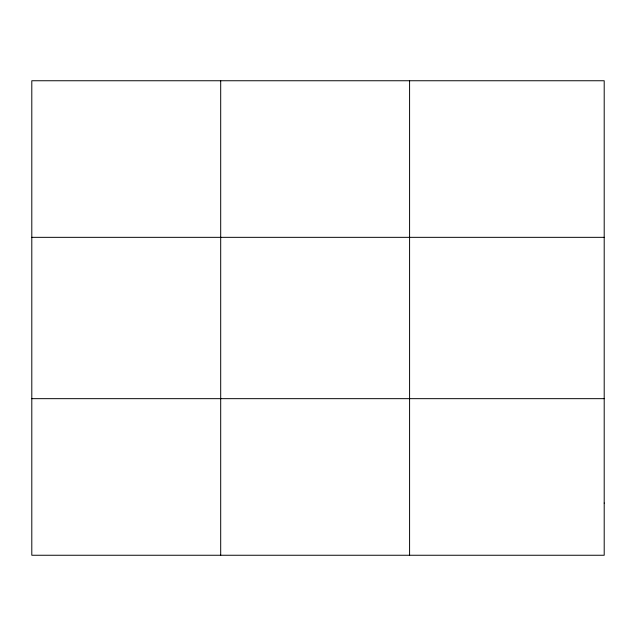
<?xml version="1.0" encoding="UTF-8"?>
<svg xmlns="http://www.w3.org/2000/svg" width="636" height="636" viewBox="0 0 636 636"><rect width="100%" height="100%" fill="white"/><g stroke="black" fill="none" stroke-linecap="round" stroke-linejoin="round"><path stroke-width="0.95" d="M220.692 555.252L220.692 80.748M409.584 555.252L409.584 80.748M31.8 237.339L604.2 237.339M31.8 398.661L604.2 398.661M604.2 503.052L604.2 555.252L31.8 555.252L31.8 80.748L604.2 80.748L604.2 503.052"/></g></svg>
